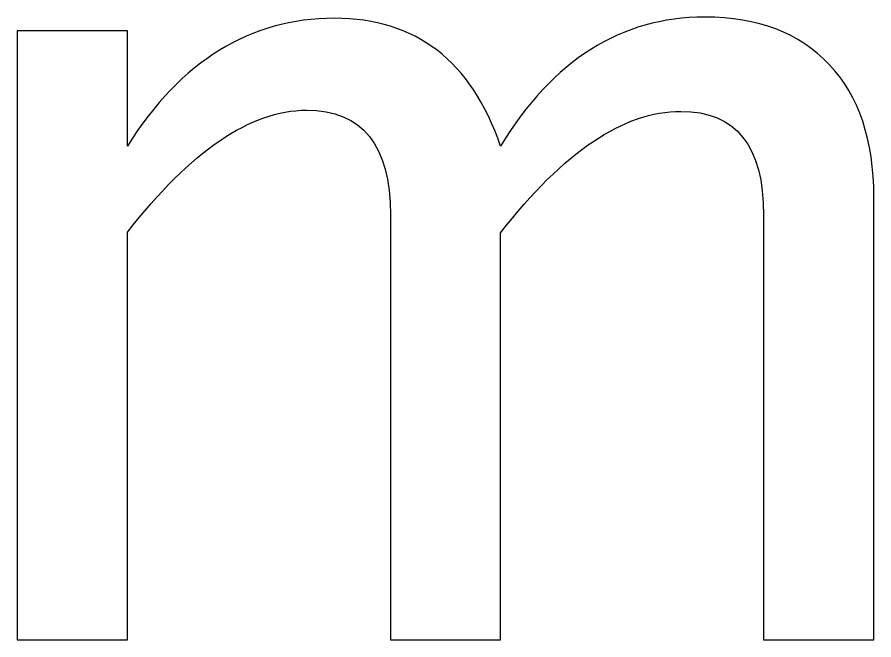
# Model space of a CAD drawing. Header units: centimetres. Extents: x -142 to 94, y -75 to 149.
# Drawn here: x -113.762 to -109.815, y 128.67 to 131.539 of the extents above; entities that cross this region are included whole.
import ezdxf

# ---------------------------------------------------------------- set-up
doc = ezdxf.new("R2010")
doc.units = ezdxf.units.CM
doc.header["$MEASUREMENT"] = 0
doc.layers.add('Layer 1', color=7, linetype='Continuous')

msp = doc.modelspace()

# ---------------------------------------------------------------- linework, layer by layer
at = {"layer": 'Layer 1'}
msp.add_open_spline([(-113.7622, 128.67044), (-113.7622, 128.67044), (-113.7622, 131.47503), (-113.7622, 131.47503), (-113.7622, 131.47503), (-113.7622, 131.47503), (-113.2542, 131.47503), (-113.2542, 131.47503), (-113.2542, 131.47503), (-113.2542, 131.47503), (-113.2542, 130.94498), (-113.2542, 130.94498), (-113.2542, 130.94498), (-113.00637, 131.33744), (-112.68887, 131.53323), (-112.29993, 131.53323), (-112.29993, 131.53323), (-111.92511, 131.53323), (-111.67023, 131.33744), (-111.53441, 130.94498), (-111.53441, 130.94498), (-111.29364, 131.34097), (-110.97966, 131.53853), (-110.59425, 131.53853), (-110.59425, 131.53853), (-110.34819, 131.53853), (-110.15681, 131.46621), (-110.02011, 131.32068), (-110.02011, 131.32068), (-109.88341, 131.17516), (-109.81461, 130.97143), (-109.81461, 130.7095), (-109.81461, 130.7095), (-109.81461, 130.7095), (-109.81461, 128.67044), (-109.81461, 128.67044), (-109.81461, 128.67044), (-109.81461, 128.67044), (-110.32261, 128.67044), (-110.32261, 128.67044), (-110.32261, 128.67044), (-110.32261, 128.67044), (-110.32261, 130.62571), (-110.32261, 130.62571), (-110.32261, 130.62571), (-110.32261, 130.94498), (-110.44961, 131.10461), (-110.70361, 131.10461), (-110.70361, 131.10461), (-110.96732, 131.10461), (-111.24425, 130.91852), (-111.53441, 130.54546), (-111.53441, 130.54546), (-111.53441, 130.54546), (-111.53441, 128.67044), (-111.53441, 128.67044), (-111.53441, 128.67044), (-111.53441, 128.67044), (-112.04241, 128.67044), (-112.04241, 128.67044), (-112.04241, 128.67044), (-112.04241, 128.67044), (-112.04241, 130.62748), (-112.04241, 130.62748), (-112.04241, 130.62748), (-112.04241, 130.94939), (-112.17117, 131.1099), (-112.42958, 131.1099), (-112.42958, 131.1099), (-112.68623, 131.1099), (-112.96139, 130.92293), (-113.2542, 130.5481), (-113.2542, 130.5481), (-113.2542, 130.5481), (-113.2542, 128.67044), (-113.2542, 128.67044), (-113.2542, 128.67044), (-113.2542, 128.67044), (-113.7622, 128.67044), (-113.7622, 128.67044)], degree=3, knots=[0, 0, 0, 0, 0.047619, 0.047619, 0.047619, 0.047619, 0.0952381, 0.0952381, 0.0952381, 0.0952381, 0.1428571, 0.1428571, 0.1428571, 0.1428571, 0.1904762, 0.1904762, 0.1904762, 0.1904762, 0.2380952, 0.2380952, 0.2380952, 0.2380952, 0.2857143, 0.2857143, 0.2857143, 0.2857143, 0.3333333, 0.3333333, 0.3333333, 0.3333333, 0.3809524, 0.3809524, 0.3809524, 0.3809524, 0.4285714, 0.4285714, 0.4285714, 0.4285714, 0.4761905, 0.4761905, 0.4761905, 0.4761905, 0.5238095, 0.5238095, 0.5238095, 0.5238095, 0.5714286, 0.5714286, 0.5714286, 0.5714286, 0.6190476, 0.6190476, 0.6190476, 0.6190476, 0.6666667, 0.6666667, 0.6666667, 0.6666667, 0.7142857, 0.7142857, 0.7142857, 0.7142857, 0.7619048, 0.7619048, 0.7619048, 0.7619048, 0.8095238, 0.8095238, 0.8095238, 0.8095238, 0.8571429, 0.8571429, 0.8571429, 0.8571429, 0.9047619, 0.9047619, 0.9047619, 0.9047619, 1, 1, 1, 1], dxfattribs=at)

doc.saveas('drawing.dxf')
